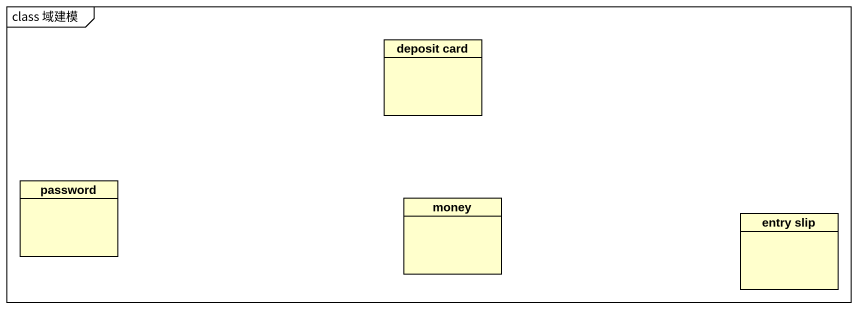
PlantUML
@startuml
mainframe class 域建模
hide circle
hide empty members
class "deposit card" as deposit_card
class password
class money
class "entry slip" as entry_slip
@enduml
